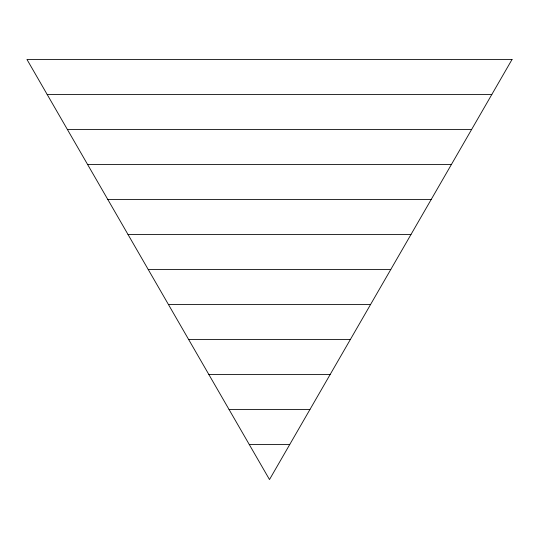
<?xml version="1.0" encoding="UTF-8"?>
<svg xmlns="http://www.w3.org/2000/svg" width="539" height="539" viewBox="0 0 539 539"><rect width="100%" height="100%" fill="white"/><g stroke="black" fill="none" stroke-linecap="round" stroke-linejoin="round"><path stroke-width="0.81" d="M47.162 94.453L491.837 94.453M67.375 129.461L471.625 129.461M87.587 164.476L451.412 164.476M107.8 199.484L431.2 199.484M128.012 234.492L410.987 234.492M148.225 269.5L390.775 269.5M168.438 304.508L370.562 304.508M188.65 339.516L350.35 339.516M208.862 374.524L330.137 374.524M229.075 409.539L309.925 409.539M249.287 444.547L289.712 444.547M512.05 59.445L269.5 479.555L26.95 59.445L512.05 59.445"/></g></svg>
